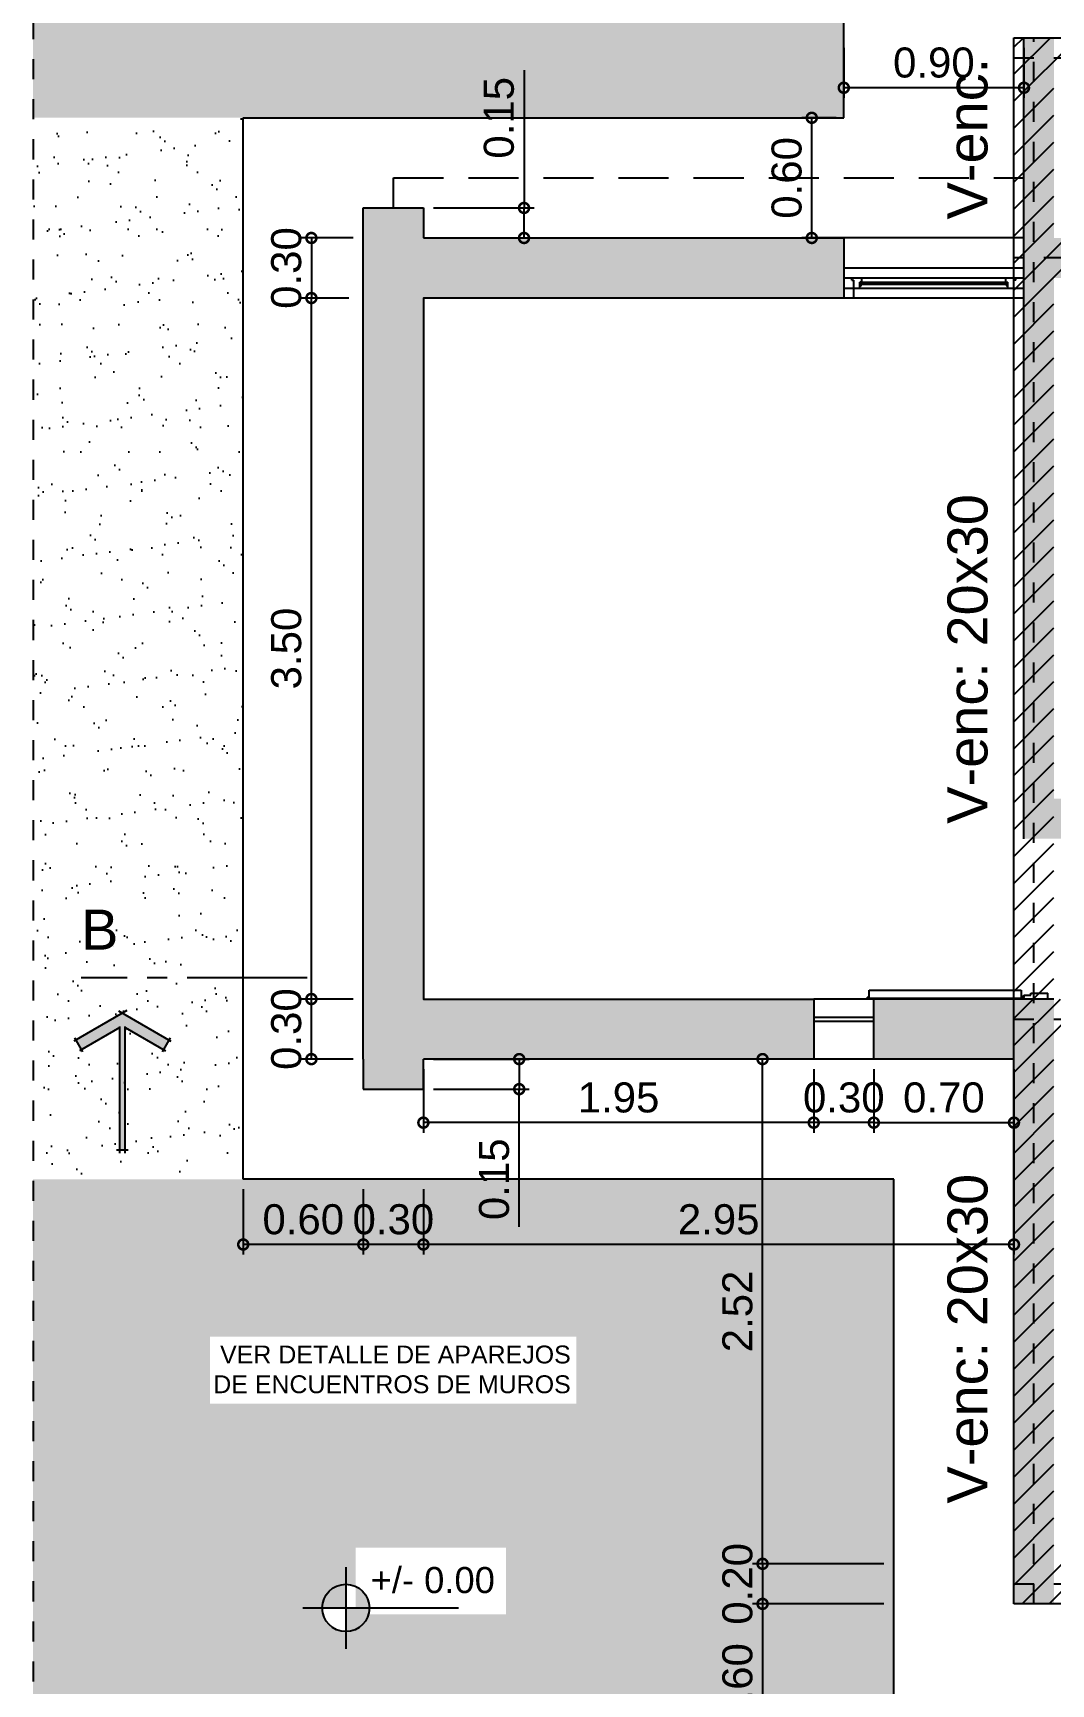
# Model space of a CAD drawing. Header units: millimetres. Extents: x 141 to 456, y -20 to 129.
# Drawn here: x 141.41 to 146.49, y 95.43 to 103.68 of the extents above; entities that cross this region are included whole.
import ezdxf

# ---------------------------------------------------------------- set-up
doc = ezdxf.new("R2010")
doc.units = ezdxf.units.MM
doc.header["$LTSCALE"] = 0.1
doc.header["$MEASUREMENT"] = 0
doc.header["$PDMODE"] = 3
doc.header["$PDSIZE"] = 0.1
for name, pattern in [('ACAD_ISO04W100', [30, 24, -3, 0, -3]), ('ACAD_ISO10W100', [18, 12, -3, 0, -3]), ('TRAZOS2', [0.375, 0.25, -0.125])]:
    doc.linetypes.add(name, pattern=pattern)
doc.layers.get('DEFPOINTS').update_dxf_attribs({"color": 1})
for name, color, linetype in [('Carpinterias', 7, 'Continuous'), ('CONTORNO VIGA', 4, 'Continuous'), ('Cotas', 1, 'Continuous'), ('Cubierta', 7, 'Continuous'), ('EJE VIGA', 3, 'ACAD_ISO10W100'), ('EJES', 6, 'Continuous'), ('ELMER', 2, 'Continuous'), ('Equipamiento', 7, 'Continuous'), ('HATCH', 10, 'Continuous'), ('Muros', 7, 'Continuous'), ('Proyecciones', 1, 'Continuous'), ('Sombras', 7, 'Continuous'), ('Textos', 7, 'Continuous')]:
    doc.layers.add(name, color=color, linetype=linetype)
doc.styles.add('ARIAL', font='arial.ttf', dxfattribs={"height": 0.18})
doc.styles.add('Diego', font='arial.ttf')
doc.styles.get("Standard").update_dxf_attribs({"font": 'arial.ttf'})
doc.dimstyles.new('Cota Diego', dxfattribs={"dimtxt": 0.185, "dimasz": 0.1, "dimexe": 0.05, "dimexo": 0.05, "dimgap": 0.05, "dimtad": 1, "dimdsep": 46, "dimtxsty": 'Standard', "dimblk": 'DOTSMALL', "dimcen": 0.05, "dimclrd": 1, "dimclre": 1, "dimclrt": 1, "dimadec": 0, "dimazin": 0, "dimtfac": 1, "dimtmove": 0, "dimatfit": 3, "dimldrblk": 'DOTSMALL', "dimfxl": 1, "dimlwe": -1, "dimarcsym": 0})
pattern_1 = [(37.50000000000001, (-44.64594913899464, 77.85519666944042), (-0.008000156479920228, 0.2447066186646712), [0, -0.19304, 0, -0.2159, 0, -0.206375]), (7.499999999999999, (-44.64594913899464, 77.85519666944042), (0.2247616415690013, 0.3584125502841771), [0, -0.10414, 0, -0.17399, 0, -0.06667500000000001]), (327.5, (-44.80215913899463, 77.85519666944042), (0.395496185120729, 0.000718592339272881), [0, -0.0635, 0, -0.2286, 0, -0.29845]), (317.5, (-44.80215913899463, 77.85519666944042), (0.3817782262361486, 0.1114646616286081), [0, -0.03175, 0, -0.14986, 0, -0.17145])]

# ---------------------------------------------------------------- blocks, each defined once
blk = doc.blocks.new('SDFGBB')
blk.add_hatch(color=256).paths.add_polyline_path([(-0.3534641503283543, 0.3156360717175644), (-0.4017725409753379, 0.2319634846851111), (-4.396425202673264e-15, 1.463693672897868e-15), (0.401772540975352, 0.2319634846851115), (0.3534641503283679, 0.3156360717175654), (0.02442512495781557, 0.1256653018460636), (0.02442512495781557, 1.177012113515872), (-0.02177106178862687, 1.177012113515872), (-0.02177106178862687, 0.1241329777608655)])
for p, q in [((-0.05096273118419958, 1.177012113515872), (0.04976946438330287, 1.177012113515872)), ((-0.02177106178862687, 1.205286997512445), (-0.02177106178862687, 0.1155884806716472)), ((0.02442512495781557, 1.205286997512445), (0.02442512495781557, 0.1155884806716472)), ((-0.4120017513172343, 0.2142459726516392), (-0.3432349399864592, 0.333353583751034)), ((-0.02177106178862687, 0.1241329777608655), (-0.3695249755971446, 0.3249087935099055)), ((0.02442512495780136, 0.1256653018460554), (0.3695249755971588, 0.3249087935099055)), ((0.4120017513172485, 0.2142459726516392), (0.3432349399864734, 0.333353583751034)), ((0.03732292342441212, -0.0215483998860293), (-0.4178333662441247, 0.2412362064774527)), ((-0.03297260882378339, -0.01903674458029059), (0.4178333662441389, 0.2412362064774527))]:
    blk.add_line(p, q)
blk = doc.blocks.new('_DotSmall')
at = {"color": 0, "linetype": 'ByBlock', "const_width": 0.5}
blk.add_lwpolyline([(-0.0625, 0, 1), (0.0625, 0, 1)], format="xyb", close=True, dxfattribs=at)
blk = doc.blocks.new('*D60')
at = {"color": 1, "linetype": 'Continuous', "transparency": 16777216}
for p, q in [((146.3089129937987, 98.50261728941686), (146.3089129937987, 97.57698961787295)), ((143.3589129937989, 97.90261728941695), (143.3589129937989, 97.57698961787295))]:
    blk.add_line(p, q, dxfattribs=at)
at = {"color": 1, "linetype": 'Continuous', "lineweight": -2, "transparency": 16777216}
blk.add_line((146.3089129937987, 97.62698961787295), (143.3589129937989, 97.62698961787295), dxfattribs=at)
at = {"layer": 'DEFPOINTS', "color": 0, "linetype": 'Continuous', "transparency": 16777216}
for p in [(146.3089129937987, 98.55261728941686), (143.3589129937989, 97.95261728941695), (143.3589129937989, 97.62698961787295)]:
    blk.add_point(p, dxfattribs=at)
at = {"color": 1, "linetype": 'Continuous', "lineweight": -2, "transparency": 16777216, "xscale": 0.1, "yscale": 0.1, "zscale": 0.1, "rotation": 180}
blk.add_blockref('_DotSmall', (143.3589129937989, 97.62698961787295), dxfattribs=at)
at = {"color": 1, "linetype": 'Continuous', "lineweight": -2, "transparency": 16777216, "xscale": 0.1, "yscale": 0.1, "zscale": 0.1}
blk.add_blockref('_DotSmall', (146.3089129937987, 97.62698961787295), dxfattribs=at)
at = {"color": 1, "linetype": 'Continuous', "transparency": 16777216, "insert": (144.8339129937988, 97.75198961787295), "char_height": 0.15, "attachment_point": 5}
blk.add_mtext('2.95', dxfattribs=at)
blk = doc.blocks.new('*D61')
at = {"color": 1, "linetype": 'Continuous', "transparency": 16777216}
for p, q in [((143.0589129937987, 97.90261728941672), (143.0589129937987, 97.57698961787295)), ((143.3589129937989, 97.90261728941672), (143.3589129937989, 97.57698961787295))]:
    blk.add_line(p, q, dxfattribs=at)
at = {"color": 1, "linetype": 'Continuous', "lineweight": -2, "transparency": 16777216}
blk.add_line((143.3589129937989, 97.62698961787295), (143.0589129937987, 97.62698961787295), dxfattribs=at)
at = {"layer": 'DEFPOINTS', "color": 0, "linetype": 'Continuous', "transparency": 16777216}
for p in [(143.0589129937987, 97.95261728941672), (143.3589129937989, 97.95261728941672), (143.0589129937987, 97.62698961787295)]:
    blk.add_point(p, dxfattribs=at)
at = {"color": 1, "linetype": 'Continuous', "lineweight": -2, "transparency": 16777216, "xscale": 0.1, "yscale": 0.1, "zscale": 0.1, "rotation": 180}
blk.add_blockref('_DotSmall', (143.0589129937987, 97.62698961787295), dxfattribs=at)
at = {"color": 1, "linetype": 'Continuous', "lineweight": -2, "transparency": 16777216, "xscale": 0.1, "yscale": 0.1, "zscale": 0.1}
blk.add_blockref('_DotSmall', (143.3589129937989, 97.62698961787295), dxfattribs=at)
at = {"color": 1, "linetype": 'Continuous', "transparency": 16777216, "insert": (143.2089129937988, 97.75198961787295), "char_height": 0.15, "attachment_point": 5}
blk.add_mtext('0.30', dxfattribs=at)
blk = doc.blocks.new('*D63')
at = {"color": 1, "linetype": 'Continuous', "transparency": 16777216}
for p, q in [((143.0089129937987, 98.85261728941687), (142.7494763460443, 98.85261728941687)), ((143.0089129937987, 98.55261728941896), (142.7494763460443, 98.55261728941896))]:
    blk.add_line(p, q, dxfattribs=at)
at = {"color": 1, "linetype": 'Continuous', "lineweight": -2, "transparency": 16777216}
blk.add_line((142.7994763460443, 98.55261728941896), (142.7994763460443, 98.85261728941687), dxfattribs=at)
at = {"layer": 'DEFPOINTS', "color": 0, "linetype": 'Continuous', "transparency": 16777216}
for p in [(142.7994763460443, 98.85261728941687), (143.0589129937987, 98.85261728941687), (143.0589129937987, 98.55261728941896)]:
    blk.add_point(p, dxfattribs=at)
at = {"color": 1, "linetype": 'Continuous', "lineweight": -2, "transparency": 16777216, "xscale": 0.1, "yscale": 0.1, "zscale": 0.1}
for p, rotation in [((142.7994763460443, 98.85261728941687), 90), ((142.7994763460443, 98.55261728941896), 270)]:
    blk.add_blockref('_DotSmall', p, dxfattribs=dict(at, rotation=rotation))
at = {"color": 1, "linetype": 'Continuous', "transparency": 16777216, "insert": (142.674476346044, 98.70261728941672), "char_height": 0.15, "attachment_point": 5, "rotation": 90}
blk.add_mtext('0.30', dxfattribs=at)
blk = doc.blocks.new('*D64')
at = {"color": 1, "linetype": 'Continuous', "transparency": 16777216}
for p, q in [((142.985910900238, 102.3526172894169), (142.7494763460443, 102.3526172894169)), ((143.0089129937987, 98.85261728941687), (142.7494763460443, 98.85261728941687))]:
    blk.add_line(p, q, dxfattribs=at)
at = {"color": 1, "linetype": 'Continuous', "lineweight": -2, "transparency": 16777216}
blk.add_line((142.7994763460443, 98.85261728941687), (142.7994763460443, 102.3526172894169), dxfattribs=at)
at = {"layer": 'DEFPOINTS', "color": 0, "linetype": 'Continuous', "transparency": 16777216}
for p in [(142.7994763460443, 102.3526172894169), (143.035910900238, 102.3526172894169), (143.0589129937987, 98.85261728941687)]:
    blk.add_point(p, dxfattribs=at)
at = {"color": 1, "linetype": 'Continuous', "lineweight": -2, "transparency": 16777216, "xscale": 0.1, "yscale": 0.1, "zscale": 0.1}
for p, rotation in [((142.7994763460443, 102.3526172894169), 90), ((142.7994763460443, 98.85261728941687), 270)]:
    blk.add_blockref('_DotSmall', p, dxfattribs=dict(at, rotation=rotation))
at = {"color": 1, "linetype": 'Continuous', "transparency": 16777216, "insert": (142.6744763460443, 100.6026172894168), "char_height": 0.15, "attachment_point": 5, "rotation": 90}
blk.add_mtext('3.50', dxfattribs=at)
blk = doc.blocks.new('*D65')
at = {"color": 1, "linetype": 'Continuous', "transparency": 16777216}
for p, q in [((143.0089129937987, 102.6526172894171), (142.7494763460443, 102.6526172894171)), ((142.9859109002382, 102.3526172894169), (142.7494763460443, 102.3526172894169))]:
    blk.add_line(p, q, dxfattribs=at)
at = {"color": 1, "linetype": 'Continuous', "lineweight": -2, "transparency": 16777216}
blk.add_line((142.7994763460443, 102.6526172894171), (142.7994763460443, 102.3526172894169), dxfattribs=at)
at = {"layer": 'DEFPOINTS', "color": 0, "linetype": 'Continuous', "transparency": 16777216}
for p in [(143.0589129937987, 102.6526172894171), (142.7994763460443, 102.3526172894169), (143.0359109002382, 102.3526172894169)]:
    blk.add_point(p, dxfattribs=at)
at = {"color": 1, "linetype": 'Continuous', "lineweight": -2, "transparency": 16777216, "xscale": 0.1, "yscale": 0.1, "zscale": 0.1}
for p, rotation in [((142.7994763460443, 102.6526172894171), 90), ((142.7994763460443, 102.3526172894169), 270)]:
    blk.add_blockref('_DotSmall', p, dxfattribs=dict(at, rotation=rotation))
at = {"color": 1, "linetype": 'Continuous', "transparency": 16777216, "insert": (142.674476346044, 102.5026172894169), "char_height": 0.15, "attachment_point": 5, "rotation": 90}
blk.add_mtext('0.30', dxfattribs=at)
blk = doc.blocks.new('*D66')
at = {"color": 1, "linetype": 'Continuous', "transparency": 16777216}
for p, q in [((145.5589129937989, 95.83261728941686), (145.0032455580177, 95.83261728941686)), ((145.6589129937987, 95.2326172894163), (145.0032455580177, 95.2326172894163))]:
    blk.add_line(p, q, dxfattribs=at)
at = {"color": 1, "linetype": 'Continuous', "lineweight": -2, "transparency": 16777216}
blk.add_line((145.0532455580177, 95.83261728941686), (145.0532455580177, 95.2326172894163), dxfattribs=at)
at = {"layer": 'DEFPOINTS', "color": 0, "linetype": 'Continuous', "transparency": 16777216}
for p in [(145.6089129937989, 95.83261728941686), (145.0532455580177, 95.2326172894163), (145.7089129937987, 95.2326172894163)]:
    blk.add_point(p, dxfattribs=at)
at = {"color": 1, "linetype": 'Continuous', "lineweight": -2, "transparency": 16777216, "xscale": 0.1, "yscale": 0.1, "zscale": 0.1}
for p, rotation in [((145.0532455580177, 95.83261728941686), 90), ((145.0532455580177, 95.2326172894163), 270)]:
    blk.add_blockref('_DotSmall', p, dxfattribs=dict(at, rotation=rotation))
at = {"color": 1, "linetype": 'Continuous', "transparency": 16777216, "insert": (144.9282455580174, 95.43261728940469), "char_height": 0.15, "attachment_point": 5, "rotation": 90}
blk.add_mtext('0.60', dxfattribs=at)
blk = doc.blocks.new('*D67')
at = {"color": 1, "linetype": 'Continuous', "transparency": 16777216}
for p, q in [((145.4209494189984, 103.252617289417), (145.2489677233814, 103.252617289417)), ((145.4584043711359, 102.6526172894171), (145.2489677233814, 102.6526172894171))]:
    blk.add_line(p, q, dxfattribs=at)
at = {"color": 1, "linetype": 'Continuous', "lineweight": -2, "transparency": 16777216}
blk.add_line((145.2989677233815, 102.6526172894171), (145.2989677233815, 103.252617289417), dxfattribs=at)
at = {"layer": 'DEFPOINTS', "color": 0, "linetype": 'Continuous', "transparency": 16777216}
for p in [(145.2989677233815, 103.252617289417), (145.4709494189984, 103.252617289417), (145.5084043711359, 102.6526172894171)]:
    blk.add_point(p, dxfattribs=at)
at = {"color": 1, "linetype": 'Continuous', "lineweight": -2, "transparency": 16777216, "xscale": 0.1, "yscale": 0.1, "zscale": 0.1}
for p, rotation in [((145.2989677233815, 103.252617289417), 90), ((145.2989677233815, 102.6526172894171), 270)]:
    blk.add_blockref('_DotSmall', p, dxfattribs=dict(at, rotation=rotation))
at = {"color": 1, "linetype": 'Continuous', "transparency": 16777216, "insert": (145.1739677233811, 102.9526172894169), "char_height": 0.15, "attachment_point": 5, "rotation": 90}
blk.add_mtext('0.60', dxfattribs=at)
blk = doc.blocks.new('Nivel Planta')
at = {"layer": 'Cubierta'}
h = blk.add_hatch(color=1, dxfattribs=at)
h.paths.add_polyline_path([(509.8506787172729, 209.4130549533734, 0.4142135623730849), (509.732702954717, 209.2950791908175), (509.8506787172728, 209.2950791908175)])
h.paths.add_polyline_path([(509.9686544798288, 209.2950791908175), (509.8506787172728, 209.2950791908175), (509.8506787172729, 209.1771034282616, 0.4142135623730849)])
at = {"layer": 'Cotas', "color": 1}
for p, q in [((509.8506787172729, 209.4985706624419), (509.8506787172729, 209.0904206998978)), ((509.636122909666, 209.2950791908175), (510.4130989294882, 209.2950791908175))]:
    blk.add_line(p, q, dxfattribs=at)
blk.add_circle((509.8506787172729, 209.2950791908175), 0.1179757625559026, dxfattribs=at)
blk = doc.blocks.new('*D89')
at = {"color": 1, "linetype": 'Continuous', "transparency": 16777216}
for p, q in [((145.2589129937987, 98.55261728941692), (145.0032455580177, 98.55261728941692)), ((145.6589129937987, 96.03261728941679), (145.0032455580177, 96.03261728941679))]:
    blk.add_line(p, q, dxfattribs=at)
at = {"color": 1, "linetype": 'Continuous', "lineweight": -2, "transparency": 16777216}
blk.add_line((145.0532455580177, 96.03261728941679), (145.0532455580177, 98.55261728941692), dxfattribs=at)
at = {"layer": 'DEFPOINTS', "color": 0, "linetype": 'Continuous', "transparency": 16777216}
for p in [(145.0532455580177, 98.55261728941692), (145.3089129937987, 98.55261728941692), (145.7089129937987, 96.03261728941679)]:
    blk.add_point(p, dxfattribs=at)
at = {"color": 1, "linetype": 'Continuous', "lineweight": -2, "transparency": 16777216, "xscale": 0.1, "yscale": 0.1, "zscale": 0.1}
for p, rotation in [((145.0532455580177, 98.55261728941692), 90), ((145.0532455580177, 96.03261728941679), 270)]:
    blk.add_blockref('_DotSmall', p, dxfattribs=dict(at, rotation=rotation))
at = {"color": 1, "linetype": 'Continuous', "transparency": 16777216, "insert": (144.9282455580177, 97.29261728941678), "char_height": 0.15, "attachment_point": 5, "rotation": 90}
blk.add_mtext('2.52', dxfattribs=at)
blk = doc.blocks.new('*D90')
at = {"color": 1, "linetype": 'Continuous', "transparency": 16777216}
for p, q in [((145.6589129937987, 96.03261728941679), (145.0032455580177, 96.03261728941679)), ((145.6589129937987, 95.83261728941677), (145.0032455580177, 95.83261728941677))]:
    blk.add_line(p, q, dxfattribs=at)
at = {"color": 1, "linetype": 'Continuous', "lineweight": -2, "transparency": 16777216}
blk.add_line((145.0532455580177, 96.03261728941679), (145.0532455580177, 95.83261728941677), dxfattribs=at)
at = {"layer": 'DEFPOINTS', "color": 0, "linetype": 'Continuous', "transparency": 16777216}
for p in [(145.7089129937987, 96.03261728941679), (145.0532455580177, 95.83261728941677), (145.7089129937987, 95.83261728941677)]:
    blk.add_point(p, dxfattribs=at)
at = {"color": 1, "linetype": 'Continuous', "lineweight": -2, "transparency": 16777216, "xscale": 0.1, "yscale": 0.1, "zscale": 0.1}
for p, rotation in [((145.0532455580177, 96.03261728941679), 90), ((145.0532455580177, 95.83261728941677), 270)]:
    blk.add_blockref('_DotSmall', p, dxfattribs=dict(at, rotation=rotation))
at = {"color": 1, "linetype": 'Continuous', "transparency": 16777216, "insert": (144.9282455580174, 95.93261728941677), "char_height": 0.15, "attachment_point": 5, "rotation": 90}
blk.add_mtext('0.20', dxfattribs=at)
blk = doc.blocks.new('*D124')
at = {"color": 1, "linetype": 'Continuous', "transparency": 16777216}
for p, q in [((145.4589129937986, 103.6026172894175), (145.4589129937986, 103.3526555105127)), ((146.3589129938127, 103.6026172894168), (146.3589129938127, 103.3526555105127))]:
    blk.add_line(p, q, dxfattribs=at)
at = {"color": 1, "linetype": 'Continuous', "lineweight": -2, "transparency": 16777216}
blk.add_line((146.3589129938127, 103.4026555105127), (145.4589129937986, 103.4026555105127), dxfattribs=at)
at = {"layer": 'DEFPOINTS', "color": 0, "linetype": 'Continuous', "transparency": 16777216}
for p in [(145.4589129937986, 103.6526172894174), (146.3589129938127, 103.6526172894168), (145.4589129937986, 103.4026555105127)]:
    blk.add_point(p, dxfattribs=at)
at = {"color": 1, "linetype": 'Continuous', "lineweight": -2, "transparency": 16777216, "xscale": 0.1, "yscale": 0.1, "zscale": 0.1, "rotation": 180}
blk.add_blockref('_DotSmall', (145.4589129937986, 103.4026555105127), dxfattribs=at)
at = {"color": 1, "linetype": 'Continuous', "lineweight": -2, "transparency": 16777216, "xscale": 0.1, "yscale": 0.1, "zscale": 0.1}
blk.add_blockref('_DotSmall', (146.3589129938127, 103.4026555105127), dxfattribs=at)
at = {"color": 1, "linetype": 'Continuous', "transparency": 16777216, "insert": (145.9089129938057, 103.5276555105127), "char_height": 0.15, "attachment_point": 5}
blk.add_mtext('0.90', dxfattribs=at)
blk = doc.blocks.new('*D125')
at = {"color": 1, "linetype": 'Continuous', "transparency": 16777216}
for p, q in [((145.6089129937986, 98.50261728941686), (145.6089129937986, 98.18531511102731)), ((146.3089129937987, 98.50261728941686), (146.3089129937987, 98.18531511102731))]:
    blk.add_line(p, q, dxfattribs=at)
at = {"color": 1, "linetype": 'Continuous', "lineweight": -2, "transparency": 16777216}
blk.add_line((145.6089129937986, 98.2353151110273), (146.3089129937987, 98.2353151110273), dxfattribs=at)
at = {"layer": 'DEFPOINTS', "color": 0, "linetype": 'Continuous', "transparency": 16777216}
for p in [(145.6089129937986, 98.55261728941686), (146.3089129937987, 98.55261728941686), (146.3089129937987, 98.2353151110273)]:
    blk.add_point(p, dxfattribs=at)
at = {"color": 1, "linetype": 'Continuous', "lineweight": -2, "transparency": 16777216, "xscale": 0.1, "yscale": 0.1, "zscale": 0.1, "rotation": 180}
blk.add_blockref('_DotSmall', (145.6089129937986, 98.2353151110273), dxfattribs=at)
at = {"color": 1, "linetype": 'Continuous', "lineweight": -2, "transparency": 16777216, "xscale": 0.1, "yscale": 0.1, "zscale": 0.1}
blk.add_blockref('_DotSmall', (146.3089129937987, 98.2353151110273), dxfattribs=at)
at = {"color": 1, "linetype": 'Continuous', "transparency": 16777216, "insert": (145.9589129937987, 98.3603151110273), "char_height": 0.15, "attachment_point": 5}
blk.add_mtext('0.70', dxfattribs=at)
blk = doc.blocks.new('*D126')
at = {"color": 1, "linetype": 'Continuous', "transparency": 16777216}
for p, q in [((145.3089129937987, 98.50261728941891), (145.3089129937987, 98.18531511102731)), ((145.6089129937986, 98.50261728941686), (145.6089129937986, 98.18531511102731))]:
    blk.add_line(p, q, dxfattribs=at)
at = {"color": 1, "linetype": 'Continuous', "lineweight": -2, "transparency": 16777216}
blk.add_line((145.6089129937986, 98.2353151110273), (145.3089129937987, 98.2353151110273), dxfattribs=at)
at = {"layer": 'DEFPOINTS', "color": 0, "linetype": 'Continuous', "transparency": 16777216}
for p in [(145.3089129937987, 98.5526172894189), (145.6089129937986, 98.55261728941686), (145.3089129937987, 98.2353151110273)]:
    blk.add_point(p, dxfattribs=at)
at = {"color": 1, "linetype": 'Continuous', "lineweight": -2, "transparency": 16777216, "xscale": 0.1, "yscale": 0.1, "zscale": 0.1, "rotation": 180}
blk.add_blockref('_DotSmall', (145.3089129937987, 98.2353151110273), dxfattribs=at)
at = {"color": 1, "linetype": 'Continuous', "lineweight": -2, "transparency": 16777216, "xscale": 0.1, "yscale": 0.1, "zscale": 0.1}
blk.add_blockref('_DotSmall', (145.6089129937986, 98.2353151110273), dxfattribs=at)
at = {"color": 1, "linetype": 'Continuous', "transparency": 16777216, "insert": (145.4589129937987, 98.3603151110273), "char_height": 0.15, "attachment_point": 5}
blk.add_mtext('0.30', dxfattribs=at)
blk = doc.blocks.new('*D127')
at = {"color": 1, "linetype": 'Continuous', "transparency": 16777216}
for p, q in [((143.3589129937987, 98.50261728941891), (143.3589129937987, 98.18531511102731)), ((145.3089129937987, 98.50261728941686), (145.3089129937987, 98.18531511102731))]:
    blk.add_line(p, q, dxfattribs=at)
at = {"color": 1, "linetype": 'Continuous', "lineweight": -2, "transparency": 16777216}
blk.add_line((145.3089129937987, 98.2353151110273), (143.3589129937987, 98.2353151110273), dxfattribs=at)
at = {"layer": 'DEFPOINTS', "color": 0, "linetype": 'Continuous', "transparency": 16777216}
for p in [(143.3589129937987, 98.5526172894189), (145.3089129937987, 98.55261728941686), (143.3589129937987, 98.2353151110273)]:
    blk.add_point(p, dxfattribs=at)
at = {"color": 1, "linetype": 'Continuous', "lineweight": -2, "transparency": 16777216, "xscale": 0.1, "yscale": 0.1, "zscale": 0.1, "rotation": 180}
blk.add_blockref('_DotSmall', (143.3589129937987, 98.2353151110273), dxfattribs=at)
at = {"color": 1, "linetype": 'Continuous', "lineweight": -2, "transparency": 16777216, "xscale": 0.1, "yscale": 0.1, "zscale": 0.1}
blk.add_blockref('_DotSmall', (145.3089129937987, 98.2353151110273), dxfattribs=at)
at = {"color": 1, "linetype": 'Continuous', "transparency": 16777216, "insert": (144.3339129937987, 98.3603151110273), "char_height": 0.15, "attachment_point": 5}
blk.add_mtext('1.95', dxfattribs=at)
blk = doc.blocks.new('*D128')
at = {"color": 1, "linetype": 'Continuous', "transparency": 16777216}
for p, q in [((143.4089129937987, 98.55261728941896), (143.8875139544103, 98.55261728941896)), ((143.4089129937988, 98.40261728941896), (143.8875139544103, 98.40261728941896))]:
    blk.add_line(p, q, dxfattribs=at)
at = {"color": 1, "linetype": 'Continuous', "lineweight": -2, "transparency": 16777216}
for p in [(143.8375139544103, 98.55261728941896), (143.8375139544103, 97.7151172894168)]:
    blk.add_line(p, (143.8375139544103, 98.40261728941896), dxfattribs=at)
at = {"layer": 'DEFPOINTS', "color": 0, "linetype": 'Continuous', "transparency": 16777216}
for p in [(143.3589129937987, 98.55261728941896), (143.3589129937988, 98.40261728941896), (143.8375139544103, 98.40261728941896)]:
    blk.add_point(p, dxfattribs=at)
at = {"color": 1, "linetype": 'Continuous', "lineweight": -2, "transparency": 16777216, "xscale": 0.1, "yscale": 0.1, "zscale": 0.1}
for p, rotation in [((143.8375139544103, 98.55261728941896), 90), ((143.8375139544103, 98.40261728941896), 270)]:
    blk.add_blockref('_DotSmall', p, dxfattribs=dict(at, rotation=rotation))
at = {"color": 1, "linetype": 'Continuous', "transparency": 16777216, "insert": (143.7125139544103, 97.95261728941672), "char_height": 0.15, "attachment_point": 5, "rotation": 90}
blk.add_mtext('0.15', dxfattribs=at)
blk = doc.blocks.new('*D129')
at = {"color": 1, "linetype": 'Continuous', "transparency": 16777216}
for p, q in [((142.4589129937988, 97.90261728941672), (142.4589129937988, 97.57698961787298)), ((143.0589129937987, 97.90261728941672), (143.0589129937987, 97.57698961787298))]:
    blk.add_line(p, q, dxfattribs=at)
at = {"color": 1, "linetype": 'Continuous', "lineweight": -2, "transparency": 16777216}
blk.add_line((143.0589129937987, 97.62698961787298), (142.4589129937988, 97.62698961787298), dxfattribs=at)
at = {"layer": 'DEFPOINTS', "color": 0, "linetype": 'Continuous', "transparency": 16777216}
for p in [(142.4589129937988, 97.95261728941672), (143.0589129937987, 97.95261728941672), (142.4589129937988, 97.62698961787298)]:
    blk.add_point(p, dxfattribs=at)
at = {"color": 1, "linetype": 'Continuous', "lineweight": -2, "transparency": 16777216, "xscale": 0.1, "yscale": 0.1, "zscale": 0.1, "rotation": 180}
blk.add_blockref('_DotSmall', (142.4589129937988, 97.62698961787298), dxfattribs=at)
at = {"color": 1, "linetype": 'Continuous', "lineweight": -2, "transparency": 16777216, "xscale": 0.1, "yscale": 0.1, "zscale": 0.1}
blk.add_blockref('_DotSmall', (143.0589129937987, 97.62698961787298), dxfattribs=at)
at = {"color": 1, "linetype": 'Continuous', "transparency": 16777216, "insert": (142.7589129937987, 97.75198961787298), "char_height": 0.15, "attachment_point": 5}
blk.add_mtext('0.60', dxfattribs=at)
blk = doc.blocks.new('*D130')
at = {"color": 1, "linetype": 'Continuous', "lineweight": -2, "transparency": 16777216}
for p in [(143.8616346838917, 103.4901172894171), (143.8616346838917, 102.652617289417)]:
    blk.add_line(p, (143.8616346838917, 102.8026172894171), dxfattribs=at)
at = {"color": 1, "linetype": 'Continuous', "transparency": 16777216}
for p, q in [((143.4089129937988, 102.8026172894171), (143.9116346838917, 102.8026172894171)), ((143.4089129937988, 102.652617289417), (143.9116346838917, 102.652617289417))]:
    blk.add_line(p, q, dxfattribs=at)
at = {"layer": 'DEFPOINTS', "color": 0, "linetype": 'Continuous', "transparency": 16777216}
for p in [(143.3589129937988, 102.8026172894171), (143.8616346838917, 102.8026172894171), (143.3589129937988, 102.652617289417)]:
    blk.add_point(p, dxfattribs=at)
at = {"color": 1, "linetype": 'Continuous', "lineweight": -2, "transparency": 16777216, "xscale": 0.1, "yscale": 0.1, "zscale": 0.1}
for p, rotation in [((143.8616346838917, 102.8026172894171), 90), ((143.8616346838917, 102.652617289417), 270)]:
    blk.add_blockref('_DotSmall', p, dxfattribs=dict(at, rotation=rotation))
at = {"color": 1, "linetype": 'Continuous', "transparency": 16777216, "insert": (143.7366346838917, 103.252617289417), "char_height": 0.15, "attachment_point": 5, "rotation": 90}
blk.add_mtext('0.15', dxfattribs=at)

msp = doc.modelspace()

# ---------------------------------------------------------------- hatches: boundary and pattern name
at = {"linetype": 'ACAD_ISO04W100', "transparency": 33554559}
h = msp.add_hatch(dxfattribs=at)
h.set_pattern_fill('AR-SAND', color=1, scale=0.01, style=0)
h.set_pattern_definition([(37.50000000000001, (-71.25554680202026, -93.37590609935171), (-0.01600031295984046, 0.4894132373293424), [0, -0.38608, 0, -0.4318, 0, -0.41275]), (7.499999999999999, (-71.25554680202026, -93.37590609935171), (0.4495232831380027, 0.7168251005683542), [0, -0.20828, 0, -0.34798, 0, -0.13335]), (327.5, (-71.56796680202024, -93.37590609935171), (0.790992370241458, 0.001437184678545762), [0, -0.127, 0, -0.4572, 0, -0.5969]), (317.5, (-71.56796680202024, -93.37590609935171), (0.7635564524722972, 0.2229293232572163), [0, -0.0635, 0, -0.29972, 0, -0.3429])])
h.paths.add_polyline_path([(146.657808445085, 93.4311117529427), (146.5231699679068, 93.19791106981644), (146.474603920044, 93.22595069062335), (146.5848685817368, 93.41693468695463), (145.9746357517656, 93.41693468695463), (145.9746357517656, 93.44374832205519), (146.5857579880228, 93.44374832205519), (146.474603920044, 93.63627281526227), (146.5231699679068, 93.66431243606907)], flags=16)
h.paths.add_polyline_path([(141.8430359860395, 98.09963384065044), (141.8430359860395, 98.7107560769074), (141.6505114928325, 98.59960200892887), (141.6224718720255, 98.64816805679142), (141.8556725551518, 98.78280653396963), (142.0888732382782, 98.64816805679142), (142.0608336174712, 98.59960200892887), (141.86984962114, 98.70986667062165), (141.86984962114, 98.09963384065044)], flags=16)
h.paths.add_polyline_path([(146.5231699679068, 105.5479586603248), (146.474603920044, 105.5759982811316), (146.5848685817368, 105.766982277463), (145.9746357517656, 105.766982277463), (145.9746357517656, 105.7937959125635), (146.5857579880228, 105.7937959125635), (146.474603920044, 105.9863204057703), (146.5231699679068, 106.0143600265773), (146.657808445085, 105.7811593434509)], flags=16)
at = {"layer": 'ELMER', "linetype": 'Continuous', "transparency": 33554559}
h = msp.add_hatch(color=10, dxfattribs=at)
h.dxf.hatch_style = 1
edge = h.paths.add_edge_path()
edge.add_line((143.3589129937986, 102.3526172894168), (145.4589129937985, 102.3526172894168))
edge.add_line((145.4589129937985, 102.3526172894168), (145.4589129937985, 102.6526172894168))
edge.add_line((145.4589129937985, 102.6526172894168), (143.3589129937987, 102.652617289417))
edge.add_line((143.3589129937987, 102.652617289417), (143.3589129937987, 102.802617289417))
edge.add_line((143.3589129937987, 102.802617289417), (143.0589129937987, 102.802617289417))
edge.add_line((143.0589129937987, 102.802617289417), (143.0589129937987, 102.652617289417))
edge.add_line((143.0589129937987, 102.652617289417), (143.0589129937987, 100.1866497572312))
edge.add_arc((143.2246786744328, 98.69863667765901), 1.497217815100397, 84.85619192397701, 96.35658041541808, ccw=False)
edge.add_line((143.3589129937986, 100.1898249063405), (143.3589129937986, 102.3526172894168))
edge = h.paths.add_edge_path()
edge.add_arc((143.2246786744328, 98.69863667765901), 1.497217815100399, 84.85619192397697, 96.35658041541815)
edge.add_line((143.0589129937987, 100.1866497572312), (143.0589129937987, 98.5526172894189))
edge.add_line((143.0589129937987, 98.5526172894189), (143.0589129937987, 98.4026172894189))
edge.add_line((143.0589129937987, 98.4026172894189), (143.3589129937987, 98.4026172894189))
edge.add_line((143.3589129937987, 98.4026172894189), (143.3589129937987, 98.5526172894189))
edge.add_line((143.3589129937987, 98.5526172894189), (144.7147590494839, 98.5526172894189))
edge.add_arc((143.2246786744331, 98.6986366776592), 1.497217815100271, 354.403209465585, 359.9999999999923)
edge.add_arc((143.2246786744327, 98.69863667765893), 1.49721781510064, 2.447205046648262e-12, 5.90299291219808)
edge.add_line((144.7139574116254, 98.85261728942662), (143.3589129937986, 98.85261728941681))
edge.add_line((143.3589129937986, 98.85261728941681), (143.3589129937986, 100.1898249063405))
edge = h.paths.add_edge_path()
edge.add_line((145.3089129937989, 98.85261728943091), (144.7139574116254, 98.85261728942662))
edge.add_arc((143.2246786744327, 98.69863667765893), 1.497217815100641, 2.3874235921539366e-12, 5.902992912197988, ccw=False)
edge.add_arc((143.2246786744331, 98.6986366776592), 1.497217815100271, 354.403209465585, 359.9999999999924, ccw=False)
edge.add_line((144.7147590494839, 98.5526172894189), (145.3089129937987, 98.5526172894189))
edge.add_line((145.3089129937987, 98.5526172894189), (145.3089129937989, 98.85261728943091))
h.paths.add_polyline_path([(146.5089129937987, 98.85261728941681), (145.6089129937986, 98.85261728941681), (145.6089129937986, 98.55261728941686), (146.3089129937987, 98.55261728941686), (146.3089129937987, 95.83261728941683), (146.5089129937987, 95.83261728941683)])
h.paths.add_polyline_path([(148.2589129937988, 96.33261728941652), (148.4100853662538, 96.33261728941658), (148.4100853662537, 96.63261728941656), (148.2594991800262, 96.63261728941656), (148.2589129937986, 98.65261728941654), (148.1089129937986, 98.65261728941654), (148.1089129937986, 96.03261728941665), (146.8089129937987, 96.03261728941665), (146.8089129937987, 95.83261728941683), (148.2589129937987, 95.83261728941683)])
h.paths.add_polyline_path([(150.3589129937986, 96.63261728941701), (149.3100853662604, 96.6326172894171), (149.3100853662604, 96.33261728941675), (150.3589129937986, 96.33261728941683)])
h.paths.add_polyline_path([(151.4089129938007, 103.6526172894171), (151.2589129937987, 103.6526172894172), (151.2589129938074, 95.43261728941538), (151.4089129938019, 95.43261728941663)])
h.paths.add_polyline_path([(151.5589129937987, 103.652617289417), (151.4089129938007, 103.6526172894171), (151.4089129938019, 95.43261728941663), (151.5589129938021, 95.43261728941788)])
h.paths.add_polyline_path([(148.2589129937987, 102.352617289417), (148.9589129937988, 102.352617289417), (148.9589129937985, 102.652617289417), (147.9089129937986, 102.652617289417), (147.9089129937988, 102.4526172894169), (148.1089129937986, 102.4526172894169), (148.1089129937986, 99.80261728941709), (147.3589129937986, 99.80261728941709), (147.3589129937986, 99.652617289417), (148.2589129937987, 99.652617289417)])
h.paths.add_polyline_path([(146.5589129938053, 99.85261728941681), (146.5089129938053, 99.85261728941704), (146.5089129938053, 102.4526172894167), (146.7089129937985, 102.4526172894165), (146.7089129938054, 102.6526172894174), (146.5089129938053, 102.652617289417), (146.5089129938053, 103.6526172894168), (146.3589129938127, 103.6526172894168), (146.3589129938055, 99.652617289417), (146.5589129938053, 99.652617289417)])
h.paths.add_polyline_path([(150.3589129937986, 102.652617289417), (149.5589129937987, 102.652617289417), (149.5589129937987, 102.352617289417), (150.3589129937986, 102.352617289417)])
at = {"layer": 'HATCH', "true_color": 0xf26722, "transparency": 33554559}
h = msp.add_hatch(dxfattribs=at)
h.set_pattern_fill('AR-SAND', color=30, scale=0.005)
h.set_pattern_definition(pattern_1)
h.paths.add_polyline_path([(151.4089129938013, 107.132617289411), (141.408912993801, 107.1326172894176), (141.4089129938002, 103.2526172894182), (145.4589129937985, 103.2526172894151), (145.4589129937985, 103.8526172894188), (151.4089129938006, 103.8526172894168)])
edge = h.paths.add_edge_path(flags=16)
edge.add_arc((145.3492404039602, 104.8555140389446), 0.1179757625559148, 0, 360)
h.paths.add_polyline_path([(145.9746357517656, 105.7669822774628), (145.9746357517656, 105.7937959125633), (146.5857579880228, 105.7937959125633), (146.4746039200442, 105.9863204057703), (146.5231699679068, 106.0143600265773), (146.657808445085, 105.7811593434509), (146.5231699679068, 105.5479586603246), (146.4746039200442, 105.5759982811315), (146.5848685817369, 105.7669822774628)], flags=16)
h.paths.add_polyline_path([(145.3979716659064, 104.8239970736958), (146.1488857177482, 104.8239970736958), (146.1488857177482, 105.1568892974339), (145.3979716659064, 105.1568892974339)], flags=16)
h.paths.add_polyline_path([(146.856252850903, 105.6010529537819), (147.143428839989, 105.6010529537819), (147.143428839989, 106.0131948364558), (146.856252850903, 106.0131948364558)], flags=16)
h = msp.add_hatch(dxfattribs=at)
h.set_pattern_fill('AR-SAND', color=30, scale=0.005)
h.set_pattern_definition(pattern_1)
h.paths.add_polyline_path([(142.4589129937985, 103.2526172894169), (141.4089129938002, 103.2526172894169), (141.4089129938002, 97.95261728941672), (142.4589129937988, 97.95261728941672)])
h.paths.add_polyline_path([(141.8556725551518, 98.78280653396963), (142.0888732382782, 98.64816805679142), (142.0608336174712, 98.59960200892874), (141.8698496211399, 98.7098666706215), (141.8698496211399, 98.09963384065026), (141.8430359860395, 98.09963384065026), (141.8430359860395, 98.71075607690736), (141.6505114928325, 98.59960200892876), (141.6224718720255, 98.64816805679143)], flags=16)
h.paths.add_polyline_path([(141.5786254488693, 98.98991603284279), (141.8649828840671, 98.98991603284276), (141.8649828840671, 99.40205791551669), (141.5786254488693, 99.40205791551674)], flags=24)
h = msp.add_hatch(dxfattribs=at)
h.set_pattern_fill('AR-SAND', color=30, scale=0.005)
h.set_pattern_definition(pattern_1)
h.paths.add_polyline_path([(150.1589129938043, 95.23261728941647), (145.7089129937986, 95.23261728941627), (145.7089129937986, 97.95261728941672), (142.4589129937988, 97.95261728941672), (141.4089129938002, 97.95261728941672), (141.4089129938002, 90.13261728941754), (147.4589129938003, 90.13261728941622), (147.4589129938003, 90.23261728941613), (145.3589129938018, 90.2326172894167), (145.3589129938018, 91.73261728941601), (145.5589129938018, 91.61693996335435), (150.1589129938043, 91.73261728941578)])
h.paths.add_polyline_path([(146.5857579880228, 93.4437483220552), (146.4746039200442, 93.63627281526217), (146.5231699679068, 93.66431243606915), (146.657808445085, 93.4311117529428), (146.5231699679068, 93.19791106981646), (146.4746039200442, 93.22595069062345), (146.5848685817369, 93.41693468695473), (145.9746357517656, 93.41693468695473), (145.9746357517656, 93.4437483220552)], flags=16)
edge = h.paths.add_edge_path(flags=16)
edge.add_arc((142.9714607860518, 95.81239127682304), 0.1179757625559148, 0, 360)
h.paths.add_polyline_path([(142.2932503159102, 96.83271669863369), (144.1236958621757, 96.83271669863369), (144.1236958621757, 97.1667066021735), (142.2932503159102, 97.1667066021735)], flags=16)
h.paths.add_polyline_path([(143.0201920479981, 95.78087431157422), (143.7711060998398, 95.78087431157422), (143.7711060998398, 96.1137665353123), (143.0201920479981, 96.1137665353123)], flags=16)
h.paths.add_polyline_path([(146.849701612856, 93.28207628644944), (147.136877601942, 93.28207628644941), (147.136877601942, 93.69421816912335), (146.849701612856, 93.69421816912339)], flags=16)
at = {"layer": 'Sombras', "true_color": 0x2776bb}
h = msp.add_hatch(dxfattribs=at)
h.set_pattern_fill('ANSI31', color=152, scale=0.03)
h.set_pattern_definition([(45, (-60.48276433900332, 77.85519666944042), (-0.06735192090801866, 0.06735192090801866), [])])
h.paths.add_polyline_path([(151.5589129938003, 103.6526172894171), (148.2589129937987, 103.6526172894168), (146.3089129938127, 103.6526172894168), (146.3089129938127, 102.6526172894171), (146.3089129938127, 98.55261728941686), (146.3089129938127, 95.83261728941683), (148.1089129937986, 95.83261728941956), (148.1089129937986, 95.43261728941674), (151.5589129938004, 95.43261728941681)])
h.paths.add_polyline_path([(148.2589129938079, 102.6526172894171), (148.2589129938005, 103.4526172894168), (151.2589129937996, 103.4526172894168), (151.258912993799, 102.6526172894172)], flags=16)
h.paths.add_polyline_path([(148.2589129938098, 102.4526172894171), (151.2589129938054, 102.4526172894172), (151.2589129938009, 96.53261728941425), (148.2589129938644, 96.53261728941652)], flags=16)
h.paths.add_polyline_path([(148.1089129937985, 102.6526172894171), (146.5089129938108, 102.6526172894171), (146.5089129938123, 103.4526172894168), (148.1089129937985, 103.4526172894168)], flags=16)
h.paths.add_polyline_path([(148.1089129937986, 102.4526172894171), (148.1089129937986, 98.85261728941656), (146.5089129938038, 98.85261728941654), (146.5089129938105, 102.4526172894171)], flags=16)
h.paths.add_polyline_path([(148.1089129937986, 98.65261728941655), (148.1089129937986, 96.03261728941665), (146.5089129937987, 96.03261728941665), (146.5089129938034, 98.65261728941654)], flags=16)
h.paths.add_polyline_path([(148.2589129938663, 96.33261728941652), (151.2589129938071, 96.33261728941424), (151.2589129938065, 95.63261728941717), (148.2589129938727, 95.63261728941676)], flags=16)

# ---------------------------------------------------------------- linework, layer by layer
at = {"layer": 'Carpinterias', "color": 2, "transparency": 33554559}
for p, q in [((146.3589129938055, 102.6526172894164), (145.4589129937988, 102.6526172894166)), ((146.358912993803, 102.5026172894164), (145.4589129937988, 102.5026172894167)), ((146.358912993803, 102.4526172894164), (145.4589129937988, 102.4526172894168)), ((145.4589129937988, 102.4026172894169), (146.3589129938042, 102.402617289417)), ((145.4989129937963, 102.4426172894178), (145.4989129937963, 102.4526172894178)), ((145.4989129937963, 102.4426172894178), (145.5089129937961, 102.4426172894178)), ((145.5089129937961, 102.3526172894181), (145.5089129937961, 102.4426172894178)), ((145.5489129937963, 102.4326172894184), (145.5389129937963, 102.4326172894184)), ((145.5389129937963, 102.4026172894182), (145.5389129937963, 102.4326172894182)), ((145.5389129937963, 102.422617289418), (145.5489129937965, 102.422617289418)), ((145.5489129937965, 102.4326172894181), (145.5489129937965, 102.452617289418)), ((146.2689129938053, 102.4326172894181), (146.2689129938053, 102.452617289418)), ((146.2689129938055, 102.4326172894184), (146.2789129938055, 102.4326172894184)), ((146.2789129938055, 102.422617289418), (146.2689129938053, 102.422617289418)), ((146.2789129938055, 102.4026172894182), (146.2789129938055, 102.4326172894182)), ((146.3189129938054, 102.4426172894178), (146.3089129938057, 102.4426172894178)), ((146.3089129938057, 102.3526172894181), (146.3089129938057, 102.4426172894178)), ((146.3189129938054, 102.4426172894178), (146.3189129938054, 102.4526172894178)), ((146.3589129938055, 102.3526172894164), (145.4589129937988, 102.3526172894166)), ((145.6089129937989, 98.85261728943068), (145.3089129937989, 98.85261728943091)), ((145.6089129938, 98.7609446875373), (145.3089129937998, 98.76094468753753)), ((145.6089129937998, 98.74094468754983), (145.3089129937998, 98.74094468755187)), ((145.6089129937986, 98.55261728941686), (145.3089129937987, 98.5526172894189))]:
    msp.add_line(p, q, dxfattribs=at)
at = {"layer": 'Carpinterias', "color": 1, "transparency": 33554559}
for p, q in [((145.5389129937987, 102.432617289417), (146.2789129938055, 102.4326172894177)), ((145.5389129937987, 102.422617289417), (146.2789129938055, 102.4226172894177))]:
    msp.add_line(p, q, dxfattribs=at)
at = {"layer": 'Carpinterias', "color": 2, "ltscale": 0.08, "transparency": 33554559}
for p, q in [((145.5754678692185, 98.8626172894184), (145.5854678692185, 98.8626172894184)), ((145.5754678692185, 98.8626172894184), (145.5754678692185, 98.85761728941829)), ((145.5754678692185, 98.85761728941692), (146.3554678692185, 98.85761728941692)), ((145.5854678692187, 98.89761728941825), (146.3454678692183, 98.89761728941689)), ((145.5854678692185, 98.8626172894184), (145.5854678692187, 98.89761728941825)), ((146.3454678692187, 98.89761728941643), (146.345467869219, 98.86261728941658)), ((146.3554678692185, 98.86261728941658), (146.3454678692183, 98.86261728941658)), ((146.3554678692185, 98.86261728941658), (146.3554678692185, 98.85761728941692)), ((146.3589129937986, 98.85261728941681), (146.3589129937986, 98.8726172894168)), ((146.3589129937986, 98.8726172894168), (146.3939129937985, 98.8726172894168)), ((146.3939129937985, 98.88261728941701), (146.4789129937985, 98.88261728941701)), ((146.3939129937985, 98.8726172894168), (146.3939129937985, 98.88261728941701)), ((146.4789129937985, 98.85261728941681), (146.4789129937985, 98.88261728941701))]:
    msp.add_line(p, q, dxfattribs=at)
at = {"layer": 'Carpinterias', "color": 1, "ltscale": 0.08, "transparency": 33554559}
msp.add_circle((146.3554678692185, 98.86261728941658), 0.003445124580252923, dxfattribs=at)
at = {"layer": 'Carpinterias', "color": 2, "transparency": 33554559}
for centre, start, end in [((145.5389129937963, 102.422617289418), 269.9999999996613, 0), ((146.2789129938055, 102.422617289418), 180, 270.0000000003387)]:
    msp.add_arc(centre, 0.01000000000010459, start, end, dxfattribs=at)
at = {"layer": 'CONTORNO VIGA'}
for p, q in [((146.3089129938127, 103.6526172894168), (148.2589129937987, 103.6526172894168)), ((146.3089129938127, 102.6526172894171), (146.3089129938127, 103.6526172894168)), ((146.3089129938127, 98.55261728941686), (146.3089129938127, 102.6526172894171)), ((146.3089129938127, 95.83261728941683), (146.3089129938127, 98.55261728941686)), ((148.1089129938023, 95.83261728941956), (146.3089129938127, 95.83261728941683))]:
    msp.add_line(p, q, dxfattribs=at)
at = {"layer": 'Cotas', "linetype": 'TRAZOS2', "ltscale": 10, "transparency": 33554559}
msp.add_line((146.3589129938127, 103.6526172894168), (151.4089129938022, 103.6526172894172), dxfattribs=at)
msp.add_lwpolyline([(143.2089129937988, 102.802617289417), (143.2089129937988, 102.9526172894172), (146.3589129937986, 102.9526172894172)], dxfattribs=at)
at = {"layer": 'EJE VIGA', "ltscale": 0.05}
for p, q in [((146.4089129937987, 95.83261728941699), (146.4089129937987, 103.6526172894168)), ((146.3089129938127, 103.5526172894168), (151.5589129938003, 103.5526172894168)), ((151.5589129938004, 102.5526172894172), (146.3089129938127, 102.5526172894171)), ((146.3089129938127, 98.75261728941655), (148.2589129938439, 98.75261728941656)), ((146.3089129938128, 95.93261728941783), (148.25891299387, 95.93261728941783))]:
    msp.add_line(p, q, dxfattribs=at)
at = {"layer": 'EJES', "color": 1, "linetype": 'ACAD_ISO04W100', "ltscale": 0.025, "transparency": 33554559}
msp.add_line((141.4089129938002, 105.9452466238323), (141.4089129938002, 89.43261728941776), dxfattribs=at)
at = {"layer": 'Equipamiento', "color": 2, "transparency": 33554559}
for p, q in [((145.4589129937983, 103.2526172894171), (145.4589129937988, 103.8526172894168)), ((142.4589129937988, 97.95261728941672), (142.4589129937985, 103.2526172894169)), ((142.4589129937985, 103.2526172894169), (145.4589129937984, 103.2526172894171)), ((145.7089129937986, 97.95261728941672), (142.4589129937988, 97.95261728941672)), ((145.7089129937986, 95.23261728941627), (145.7089129937986, 97.95261728941672))]:
    msp.add_line(p, q, dxfattribs=at)
at = {"layer": 'Muros', "color": 5, "transparency": 33554559}
for p, q in [((146.3589129938127, 103.6526172894168), (146.5089129938053, 103.6526172894168)), ((146.3589129938055, 99.652617289417), (146.3589129938127, 103.6526172894168)), ((143.0589129937987, 102.652617289417), (143.0589129937987, 102.802617289417)), ((143.0589129937987, 102.802617289417), (143.3589129937987, 102.802617289417)), ((143.3589129937987, 102.802617289417), (143.3589129937987, 102.652617289417)), ((145.6089129937986, 98.55261728941686), (145.6089129937986, 98.85261728941681)), ((146.5089129937987, 98.85261728941681), (145.6089129937986, 98.85261728941681)), ((143.0589129937987, 98.5526172894189), (143.0589129937987, 98.4026172894189)), ((143.3589129937987, 98.4026172894189), (143.3589129937987, 98.5526172894189)), ((146.3089129937987, 98.55261728941686), (145.6089129937986, 98.55261728941686)), ((146.3089129937987, 95.83261728941683), (146.3089129937987, 98.55261728941686)), ((143.0589129937987, 98.4026172894189), (143.3589129937987, 98.4026172894189)), ((146.5089129937987, 95.83261728941683), (146.3089129937987, 95.83261728941683))]:
    msp.add_line(p, q, dxfattribs=at)
for points in [[(143.0589129937987, 98.5526172894189), (143.0589129937987, 102.652617289417)], [(143.3589129937987, 102.652617289417), (145.4589129937985, 102.6526172894168), (145.4589129937985, 102.3526172894168), (143.3589129937986, 102.3526172894168), (143.3589129937986, 98.85261728941681), (145.3089129937989, 98.85261728943091), (145.3089129937987, 98.5526172894189)], [(145.3089129937987, 98.5526172894189), (143.3589129937987, 98.5526172894189)]]:
    msp.add_lwpolyline(points, dxfattribs=at)
at = {"layer": 'Proyecciones', "color": 8, "linetype": 'ACAD_ISO04W100', "ltscale": 0.25, "transparency": 33554559}
msp.add_line((142.7787546748318, 98.95865611895682), (141.6493759732243, 98.95865611895682), dxfattribs=at)

# ---------------------------------------------------------------- block references
at = {"layer": 'Cubierta', "color": 1, "transparency": 33554559}
msp.add_blockref('Nivel Planta', (-366.8792179312211, -113.4826879139945), dxfattribs=at)
at = {"layer": 'Textos', "color": 8, "ltscale": 0.01, "transparency": 33554559, "xscale": -0.5804296196057521, "yscale": 0.5804296196057521, "zscale": 0.5804296196057521, "rotation": 180}
msp.add_blockref('SDFGBB', (141.8556725551518, 98.78280653396963), dxfattribs=at)

# ---------------------------------------------------------------- texts
at = {"layer": 'Cubierta', "color": 1, "transparency": 33554559, "insert": (143.0953011885165, 96.01657690366154), "char_height": 0.26, "width": 1.302589294302049, "attachment_point": 1}
msp.add_mtext('{\\H0.5x;+/- 0.00}', dxfattribs=at)
at = {"layer": 'Textos', "color": 2, "ltscale": 0.01, "char_height": 0.2, "width": 1.851522600449552, "attachment_point": 1, "rotation": 90, "style": 'ARIAL'}
for s, insert in [('V-enc.', (145.9766267923825, 102.7450691914602)), ('V-enc: 20x30', (145.9766267923825, 99.72761527380203)), ('V-enc: 20x30', (145.9766267923825, 96.33346140532387))]:
    msp.add_mtext(s, dxfattribs=dict(at, insert=insert))
at = {"layer": 'Textos', "color": 8, "ltscale": 0.01, "transparency": 33554559, "insert": (141.6490892960726, 99.29912476408425), "char_height": 0.2, "width": 0.349668871870108, "attachment_point": 1, "style": 'Diego'}
msp.add_mtext('B', dxfattribs=at)
at = {"layer": 'Textos', "color": 1, "transparency": 33554559, "insert": (144.09489174233, 97.12239023193574), "char_height": 0.08918023166584568, "width": 1.801780890117974, "attachment_point": 3}
msp.add_mtext('VER DETALLE DE APAREJOS DE ENCUENTROS DE MUROS ', dxfattribs=at)

# ---------------------------------------------------------------- dimensions: what is measured, and where the dimension line sits
at = {"color": 1, "linetype": 'Continuous', "transparency": 33554559}
for base, p1, p2, picture, middle in [((145.4589129937986, 103.4026555105127), (146.3589129938127, 103.6526172894168), (145.4589129937986, 103.6526172894174), '*D124', (145.9089129938057, 103.4026555105127)), ((145.3089129937987, 98.2353151110273), (145.6089129937986, 98.55261728941686), (145.3089129937987, 98.5526172894189), '*D126', (145.4589129937987, 98.2353151110273)), ((143.0589129937987, 97.62698961787295), (143.3589129937989, 97.95261728941672), (143.0589129937987, 97.95261728941672), '*D61', (143.2089129937988, 97.62698961787295))]:
    dim = msp.add_linear_dim(base=base, p1=p1, p2=p2, dimstyle='Cota Diego', override={"dimtxt": 0.15, "dimzin": 0, "dimtmove": 1, "dimfxl": 0.08}, dxfattribs=at)
    dim.commit()
    dim.dimension.update_dxf_attribs({"geometry": picture, "text_midpoint": middle, "dimtype": 160})
for base, p1, p2, picture, middle in [((143.8616346838917, 102.8026172894171), (143.3589129937987, 102.652617289417), (143.3589129937987, 102.802617289417), '*D130', (143.8616346838914, 103.252617289417)), ((145.2989677233815, 103.252617289417), (145.5084043711358, 102.652617289417), (145.4709494189983, 103.2526172894169), '*D67', (145.2989677233811, 102.9526172894169)), ((142.7994763460443, 102.3526172894169), (143.0589129937987, 102.652617289417), (143.0359109002382, 102.3526172894168), '*D65', (142.799476346044, 102.5026172894169)), ((142.7994763460443, 98.85261728941687), (143.0589129937987, 98.5526172894189), (143.0589129937987, 98.85261728941681), '*D63', (142.799476346044, 98.70261728941672)), ((143.8375139544103, 98.40261728941896), (143.3589129937987, 98.5526172894189), (143.3589129937987, 98.4026172894189), '*D128', (143.83751395441, 97.95261728941672)), ((145.0532455580177, 95.83261728941677), (145.7089129937986, 96.03261728941673), (145.7089129937986, 95.83261728941675), '*D90', (145.0532455580174, 95.93261728941677)), ((145.0532455580177, 95.2326172894163), (145.6089129937989, 95.83261728941683), (145.7089129937986, 95.23261728941627), '*D66', (145.0532455580174, 95.43261728940469))]:
    dim = msp.add_linear_dim(base=base, p1=p1, p2=p2, angle=90, dimstyle='Cota Diego', override={"dimtxt": 0.15, "dimzin": 0, "dimtmove": 1, "dimfxl": 0.08}, dxfattribs=at)
    dim.commit()
    dim.dimension.update_dxf_attribs({"geometry": picture, "text_midpoint": middle, "dimtype": 160})
for base, p1, p2, picture, middle in [((142.7994763460443, 102.3526172894169), (143.0589129937987, 98.85261728941681), (143.0359109002379, 102.3526172894168), '*D64', (142.6744763460443, 100.6026172894168)), ((145.0532455580177, 98.55261728941692), (145.7089129937986, 96.03261728941673), (145.3089129937987, 98.55261728941686), '*D89', (144.9282455580177, 97.29261728941678))]:
    dim = msp.add_linear_dim(base=base, p1=p1, p2=p2, angle=90, dimstyle='Cota Diego', override={"dimtxt": 0.15, "dimzin": 0, "dimtmove": 1, "dimfxl": 0.08}, dxfattribs=at)
    dim.commit()
    dim.dimension.update_dxf_attribs({"geometry": picture, "text_midpoint": middle})
for base, p1, p2, picture, middle in [((143.3589129937989, 97.62698961787295), (146.3089129937987, 98.55261728941686), (143.3589129937989, 97.95261728941695), '*D60', (144.8339129937988, 97.75198961787295)), ((143.3589129937987, 98.2353151110273), (145.3089129937987, 98.55261728941686), (143.3589129937987, 98.5526172894189), '*D127', (144.3339129937987, 98.3603151110273)), ((146.3089129937987, 98.2353151110273), (145.6089129937986, 98.55261728941686), (146.3089129937987, 98.55261728941686), '*D125', (145.9589129937987, 98.3603151110273)), ((142.4589129937988, 97.62698961787298), (143.0589129937987, 97.95261728941672), (142.4589129937988, 97.95261728941672), '*D129', (142.7589129937987, 97.75198961787298))]:
    dim = msp.add_linear_dim(base=base, p1=p1, p2=p2, dimstyle='Cota Diego', override={"dimtxt": 0.15, "dimzin": 0, "dimtmove": 1, "dimfxl": 0.08}, dxfattribs=at)
    dim.commit()
    dim.dimension.update_dxf_attribs({"geometry": picture, "text_midpoint": middle})

doc.saveas('drawing.dxf')
